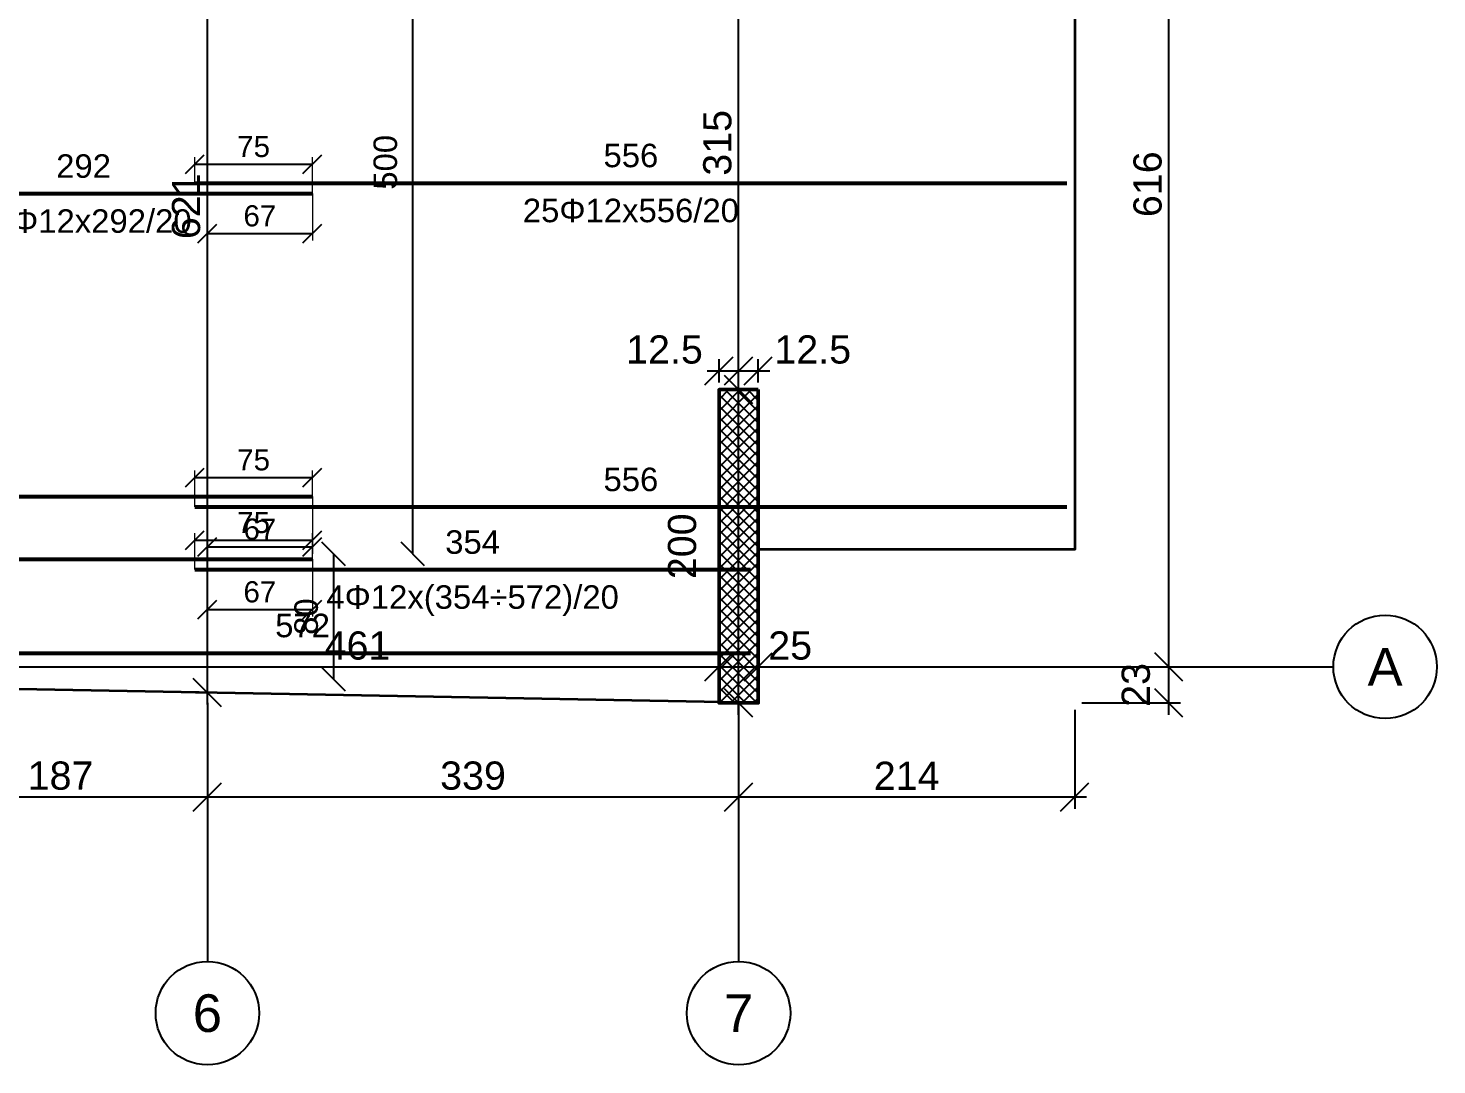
# Model space of a CAD drawing. Header units: millimetres. Extents: x -231 to 4719, y -2977 to 4533.
# Drawn here: x 901 to 1800, y -254 to 408 of the extents above; entities that cross this region are included whole.
import ezdxf
from ezdxf.enums import TextEntityAlignment as Align

# ---------------------------------------------------------------- set-up
doc = ezdxf.new("R2010")
doc.units = ezdxf.units.MM
for name, color, linetype in [('FW_AXIS', 7, 'Continuous'), ('FW_DIM', 7, 'Continuous'), ('FW_WALL_HATCH', 8, 'Continuous'), ('REB_BOT_MESH_X', 5, 'Continuous'), ('REB_BOT_MESH_X_AXDIM', 5, 'Continuous'), ('REB_BOT_MESH_X_LAP', 5, 'Continuous'), ('REB_BOT_MESH_X_RANGE', 5, 'Continuous'), ('REB_BOT_MESH_X_TEXT', 5, 'Continuous')]:
    doc.layers.add(name, color=color, linetype=linetype)
doc.layers.add('SLAB', color=3, linetype='Continuous', lineweight=35)
doc.layers.add('WALL', color=1, linetype='Continuous', lineweight=50)
doc.styles.add('REBAR_TXT', font='arial.ttf')
doc.styles.get("Standard").update_dxf_attribs({"font": 'arial.ttf'})
doc.dimstyles.new('FW_DIM', dxfattribs={"dimtxt": 18, "dimasz": 9, "dimexe": 7.5, "dimexo": 4.5, "dimgap": 4.5, "dimtad": 1, "dimdec": 0, "dimtxsty": 'Standard', "dimtsz": 9, "dimcen": 2.5, "dimdle": 7.5, "dimclrd": 256, "dimclre": 256, "dimclrt": 7, "dimazin": 3, "dimtfac": 1, "dimtmove": 2, "dimatfit": 3})
doc.dimstyles.new('REBAR LAP', dxfattribs={"dimtxt": 13.5, "dimasz": 2.5, "dimexe": 4.5, "dimexo": 0, "dimgap": 4.5, "dimtad": 1, "dimdec": 0, "dimtxsty": 'Standard', "dimtsz": 6, "dimcen": 2.5, "dimclrd": 6, "dimclre": 6, "dimclrt": 7, "dimazin": 3, "dimtfac": 1, "dimtmove": 2, "dimatfit": 3, "dimlwd": 25, "dimlwe": 18})
doc.dimstyles.new('REBAR M-200', dxfattribs={"dimtxt": 15, "dimasz": 15, "dimexe": 25, "dimexo": 12.5, "dimgap": 10, "dimtad": 1, "dimdec": 0, "dimtxsty": 'Standard', "dimblk": 'NONE', "dimcen": 50, "dimse1": 1, "dimse2": 1, "dimclrd": 6, "dimclre": 6, "dimclrt": 7, "dimazin": 3, "dimtfac": 1, "dimtmove": 2, "dimatfit": 3, "dimldrblk": 'NONE', "dimlwd": 53})
doc.dimstyles.new('REBAR RANGE', dxfattribs={"dimtxt": 15, "dimasz": 2.5, "dimexe": 0, "dimexo": 0, "dimgap": 10, "dimtad": 1, "dimdec": 0, "dimtxsty": 'Standard', "dimtsz": 7.5, "dimcen": 2.5, "dimse1": 1, "dimse2": 1, "dimclrd": 6, "dimclre": 6, "dimclrt": 7, "dimazin": 3, "dimtfac": 1, "dimtmove": 2, "dimatfit": 3, "dimlwd": 25})

# ---------------------------------------------------------------- blocks, each defined once
blk = doc.blocks.new('*D182')
at = {"color": 6, "lineweight": 53}
blk.add_line((790.5, 302.39), (1082.5, 302.39), dxfattribs=at)
at = {"layer": 'Defpoints'}
for p in [(790.5, 302.39), (790.5, 302.39), (1082.5, 302.39)]:
    blk.add_point(p, dxfattribs=at)
at = {"layer": 'REB_BOT_MESH_X', "color": 7, "insert": (936.5, 319.89), "char_height": 15, "attachment_point": 5}
blk.add_mtext('292', dxfattribs=at)
blk = doc.blocks.new('_NONE')
blk = doc.blocks.new('*D183')
at = {"color": 6, "lineweight": 53}
blk.add_line((1007.5, 309.14), (1564, 309.14), dxfattribs=at)
at = {"layer": 'Defpoints'}
for p in [(1007.5, 309.14), (1007.5, 309.14), (1564, 309.14)]:
    blk.add_point(p, dxfattribs=at)
at = {"layer": 'REB_BOT_MESH_X', "color": 7, "insert": (1285.75, 326.64), "char_height": 15, "attachment_point": 5}
blk.add_mtext('556', dxfattribs=at)
blk = doc.blocks.new('_OBLIQUE')
at = {"color": 0, "linetype": 'BYBLOCK'}
blk.add_line((-0.5, -0.5), (0.5, 0.5), dxfattribs=at)
blk = doc.blocks.new('*D188')
at = {"color": 6, "lineweight": 18}
for p, q in [((1007.5, 309.14), (1007.5, 325.64)), ((1082.5, 302.39), (1082.5, 325.64))]:
    blk.add_line(p, q, dxfattribs=at)
at = {"color": 6, "lineweight": 25}
blk.add_line((1007.5, 321.14), (1082.5, 321.14), dxfattribs=at)
at = {"layer": 'Defpoints'}
for p in [(1007.5, 321.14), (1007.5, 309.14), (1082.5, 302.39)]:
    blk.add_point(p, dxfattribs=at)
at = {"layer": 'REB_BOT_MESH_X_LAP', "color": 6, "xscale": 12, "yscale": 12}
for p in [(1007.5, 321.14), (1082.5, 321.14)]:
    blk.add_blockref('_OBLIQUE', p, dxfattribs=at)
at = {"layer": 'REB_BOT_MESH_X_LAP', "color": 7, "insert": (1045, 332.39), "char_height": 13.5, "attachment_point": 5}
blk.add_mtext('75', dxfattribs=at)
blk = doc.blocks.new('*D189')
at = {"color": 6, "lineweight": 18}
for p, q in [((1015.5, 302.39), (1015.5, 272.39)), ((1082.5, 302.39), (1082.5, 272.39))]:
    blk.add_line(p, q, dxfattribs=at)
at = {"color": 6, "lineweight": 25}
blk.add_line((1015.5, 276.89), (1082.5, 276.89), dxfattribs=at)
at = {"layer": 'Defpoints'}
for p in [(1015.5, 302.39), (1082.5, 302.39), (1015.5, 276.89)]:
    blk.add_point(p, dxfattribs=at)
at = {"layer": 'REB_BOT_MESH_X_AXDIM', "color": 6, "xscale": 12, "yscale": 12}
for p in [(1015.5, 276.89), (1082.5, 276.89)]:
    blk.add_blockref('_OBLIQUE', p, dxfattribs=at)
at = {"layer": 'REB_BOT_MESH_X_AXDIM', "color": 7, "insert": (1049, 288.14), "char_height": 13.5, "attachment_point": 5}
blk.add_mtext('67', dxfattribs=at)
blk = doc.blocks.new('*D213')
at = {"color": 6, "lineweight": 53}
blk.add_line((562.5, 69.14), (1082.5, 69.14), dxfattribs=at)
at = {"layer": 'Defpoints'}
for p in [(562.5, 69.14), (562.5, 69.14), (1082.5, 69.14)]:
    blk.add_point(p, dxfattribs=at)
at = {"layer": 'REB_BOT_MESH_X', "color": 7, "insert": (822.5, 86.64), "char_height": 15, "attachment_point": 5}
blk.add_mtext('520', dxfattribs=at)
blk = doc.blocks.new('*D214')
at = {"color": 6, "lineweight": 53}
blk.add_line((1007.5, 62.39), (1362, 62.39), dxfattribs=at)
at = {"layer": 'Defpoints'}
for p in [(1007.5, 62.39), (1007.5, 62.39), (1362, 62.39)]:
    blk.add_point(p, dxfattribs=at)
at = {"layer": 'REB_BOT_MESH_X', "color": 7, "insert": (1184.75, 79.89), "char_height": 15, "attachment_point": 5}
blk.add_mtext('354', dxfattribs=at)
blk = doc.blocks.new('*D217')
at = {"color": 6, "lineweight": 18}
for p, q in [((1007.5, 62.39), (1007.5, 85.64)), ((1082.5, 69.14), (1082.5, 85.64))]:
    blk.add_line(p, q, dxfattribs=at)
at = {"color": 6, "lineweight": 25}
blk.add_line((1007.5, 81.14), (1082.5, 81.14), dxfattribs=at)
at = {"layer": 'Defpoints'}
for p in [(1007.5, 81.14), (1082.5, 69.14), (1007.5, 62.39)]:
    blk.add_point(p, dxfattribs=at)
at = {"layer": 'REB_BOT_MESH_X_LAP', "color": 6, "xscale": 12, "yscale": 12}
for p in [(1007.5, 81.14), (1082.5, 81.14)]:
    blk.add_blockref('_OBLIQUE', p, dxfattribs=at)
at = {"layer": 'REB_BOT_MESH_X_LAP', "color": 7, "insert": (1045, 92.39), "char_height": 13.5, "attachment_point": 5}
blk.add_mtext('75', dxfattribs=at)
blk = doc.blocks.new('*D218')
at = {"color": 6, "lineweight": 18}
for p, q in [((1015.5, 69.14), (1015.5, 32.39)), ((1082.5, 69.14), (1082.5, 32.39))]:
    blk.add_line(p, q, dxfattribs=at)
at = {"color": 6, "lineweight": 25}
blk.add_line((1015.5, 36.89), (1082.5, 36.89), dxfattribs=at)
at = {"layer": 'Defpoints'}
for p in [(1015.5, 69.14), (1082.5, 69.14), (1015.5, 36.89)]:
    blk.add_point(p, dxfattribs=at)
at = {"layer": 'REB_BOT_MESH_X_AXDIM', "color": 6, "xscale": 12, "yscale": 12}
for p in [(1015.5, 36.89), (1082.5, 36.89)]:
    blk.add_blockref('_OBLIQUE', p, dxfattribs=at)
at = {"layer": 'REB_BOT_MESH_X_AXDIM', "color": 7, "insert": (1049, 48.14), "char_height": 13.5, "attachment_point": 5}
blk.add_mtext('67', dxfattribs=at)
blk = doc.blocks.new('*D234')
at = {"color": 6, "lineweight": 53}
blk.add_line((562.5, 109.14), (1082.5, 109.14), dxfattribs=at)
at = {"layer": 'Defpoints'}
for p in [(562.5, 109.14), (562.5, 109.14), (1082.5, 109.14)]:
    blk.add_point(p, dxfattribs=at)
at = {"layer": 'REB_BOT_MESH_X', "color": 7, "insert": (822.5, 126.64), "char_height": 15, "attachment_point": 5}
blk.add_mtext('520', dxfattribs=at)
blk = doc.blocks.new('*D235')
at = {"color": 6, "lineweight": 53}
blk.add_line((1007.5, 102.39), (1564, 102.39), dxfattribs=at)
at = {"layer": 'Defpoints'}
for p in [(1007.5, 102.39), (1007.5, 102.39), (1564, 102.39)]:
    blk.add_point(p, dxfattribs=at)
at = {"layer": 'REB_BOT_MESH_X', "color": 7, "insert": (1285.75, 119.89), "char_height": 15, "attachment_point": 5}
blk.add_mtext('556', dxfattribs=at)
blk = doc.blocks.new('*D238')
at = {"color": 6, "lineweight": 18}
for p, q in [((1007.5, 102.39), (1007.5, 125.64)), ((1082.5, 109.14), (1082.5, 125.64))]:
    blk.add_line(p, q, dxfattribs=at)
at = {"color": 6, "lineweight": 25}
blk.add_line((1007.5, 121.14), (1082.5, 121.14), dxfattribs=at)
at = {"layer": 'Defpoints'}
for p in [(1007.5, 121.14), (1082.5, 109.14), (1007.5, 102.39)]:
    blk.add_point(p, dxfattribs=at)
at = {"layer": 'REB_BOT_MESH_X_LAP', "color": 6, "xscale": 12, "yscale": 12}
for p in [(1007.5, 121.14), (1082.5, 121.14)]:
    blk.add_blockref('_OBLIQUE', p, dxfattribs=at)
at = {"layer": 'REB_BOT_MESH_X_LAP', "color": 7, "insert": (1045, 132.39), "char_height": 13.5, "attachment_point": 5}
blk.add_mtext('75', dxfattribs=at)
blk = doc.blocks.new('*D239')
at = {"color": 6, "lineweight": 18}
for p, q in [((1015.5, 109.14), (1015.5, 72.39)), ((1082.5, 109.14), (1082.5, 72.39))]:
    blk.add_line(p, q, dxfattribs=at)
at = {"color": 6, "lineweight": 25}
blk.add_line((1015.5, 76.89), (1082.5, 76.89), dxfattribs=at)
at = {"layer": 'Defpoints'}
for p in [(1015.5, 109.14), (1082.5, 109.14), (1015.5, 76.89)]:
    blk.add_point(p, dxfattribs=at)
at = {"layer": 'REB_BOT_MESH_X_AXDIM', "color": 6, "xscale": 12, "yscale": 12}
for p in [(1015.5, 76.89), (1082.5, 76.89)]:
    blk.add_blockref('_OBLIQUE', p, dxfattribs=at)
at = {"layer": 'REB_BOT_MESH_X_AXDIM', "color": 7, "insert": (1049, 88.14), "char_height": 13.5, "attachment_point": 5}
blk.add_mtext('67', dxfattribs=at)
blk = doc.blocks.new('*D241')
at = {"color": 6, "lineweight": 53}
blk.add_line((790.5, 9.14), (1362, 9.14), dxfattribs=at)
at = {"layer": 'Defpoints'}
for p in [(790.5, 9.14), (790.5, 9.14), (1362, 9.14)]:
    blk.add_point(p, dxfattribs=at)
at = {"layer": 'REB_BOT_MESH_X', "color": 7, "insert": (1076.25, 26.64), "char_height": 15, "attachment_point": 5}
blk.add_mtext('572', dxfattribs=at)
blk = doc.blocks.new('*D253')
at = {"color": 6, "lineweight": 25}
blk.add_line((1146.62, 72.39), (1146.62, 572.39), dxfattribs=at)
at = {"layer": 'Defpoints'}
for p in [(1146.62, 572.39), (1146.62, 72.39), (1146.62, 72.39)]:
    blk.add_point(p, dxfattribs=at)
at = {"layer": 'REB_BOT_MESH_X_RANGE', "color": 6, "xscale": 15, "yscale": 15, "rotation": 90}
for p in [(1146.62, 572.39), (1146.62, 72.39)]:
    blk.add_blockref('_OBLIQUE', p, dxfattribs=at)
at = {"layer": 'REB_BOT_MESH_X_RANGE', "color": 7, "insert": (1129.12, 322.39), "char_height": 15, "attachment_point": 5, "rotation": 90}
blk.add_mtext('500', dxfattribs=at)
blk = doc.blocks.new('*D264')
at = {"color": 6, "lineweight": 25}
blk.add_line((1096.12, -7.61), (1096.12, 72.39), dxfattribs=at)
at = {"layer": 'Defpoints'}
for p in [(1096.12, 72.39), (1096.12, -7.61), (1096.12, -7.61)]:
    blk.add_point(p, dxfattribs=at)
at = {"layer": 'REB_BOT_MESH_X_RANGE', "color": 6, "xscale": 15, "yscale": 15, "rotation": 90}
for p in [(1096.12, 72.39), (1096.12, -7.61)]:
    blk.add_blockref('_OBLIQUE', p, dxfattribs=at)
at = {"layer": 'REB_BOT_MESH_X_RANGE', "color": 7, "insert": (1078.62, 32.39), "char_height": 15, "attachment_point": 5, "rotation": 90}
blk.add_mtext('80', dxfattribs=at)
blk = doc.blocks.new('*D287')
for p, q in [((1334.5, 189.3), (1362, 189.3)), ((1342, 181.8), (1342, 196.8)), ((1354.5, 181.8), (1354.5, 196.8))]:
    blk.add_line(p, q)
at = {"layer": 'Defpoints'}
for p in [(1342, 189.3), (1342, 177.3), (1354.5, 177.3)]:
    blk.add_point(p, dxfattribs=at)
at = {"layer": 'FW_DIM', "xscale": 18, "yscale": 18}
for p in [(1342, 189.3), (1354.5, 189.3)]:
    blk.add_blockref('_OBLIQUE', p, dxfattribs=at)
at = {"layer": 'FW_DIM', "color": 7, "insert": (1307.2, 202.8), "char_height": 18, "attachment_point": 5}
blk.add_mtext('12.5', dxfattribs=at)
blk = doc.blocks.new('*D288')
for p, q in [((1347, 189.3), (1374.5, 189.3)), ((1354.5, 181.8), (1354.5, 196.8)), ((1367, 181.8), (1367, 196.8))]:
    blk.add_line(p, q)
at = {"layer": 'Defpoints'}
for p in [(1354.5, 189.3), (1354.5, 177.3), (1367, 177.3)]:
    blk.add_point(p, dxfattribs=at)
at = {"layer": 'FW_DIM', "xscale": 18, "yscale": 18}
for p in [(1354.5, 189.3), (1367, 189.3)]:
    blk.add_blockref('_OBLIQUE', p, dxfattribs=at)
at = {"layer": 'FW_DIM', "color": 7, "insert": (1401.8, 202.8), "char_height": 18, "attachment_point": 5}
blk.add_mtext('12.5', dxfattribs=at)
blk = doc.blocks.new('*D314')
for p, q in [((873.09, 0.34), (1349.5, 0.34)), ((880.59, 4.84), (880.59, 7.84)), ((1342, 4.84), (1342, 7.84))]:
    blk.add_line(p, q)
at = {"layer": 'Defpoints'}
for p in [(880.59, 0.34), (880.59, 0.34), (1342, 0.34)]:
    blk.add_point(p, dxfattribs=at)
at = {"layer": 'FW_DIM', "xscale": 18, "yscale": 18}
for p in [(880.59, 0.34), (1342, 0.34)]:
    blk.add_blockref('_OBLIQUE', p, dxfattribs=at)
at = {"layer": 'FW_DIM', "color": 7, "insert": (1111.3, 13.84), "char_height": 18, "attachment_point": 5}
blk.add_mtext('461', dxfattribs=at)
blk = doc.blocks.new('*D315')
for p, q in [((1334.5, 0.34), (1374.5, 0.34)), ((1342, 4.84), (1342, 7.84)), ((1367, 4.84), (1367, 7.84))]:
    blk.add_line(p, q)
at = {"layer": 'Defpoints'}
for p in [(1342, 0.34), (1342, 0.34), (1367, 0.34)]:
    blk.add_point(p, dxfattribs=at)
at = {"layer": 'FW_DIM', "xscale": 18, "yscale": 18}
for p in [(1342, 0.34), (1367, 0.34)]:
    blk.add_blockref('_OBLIQUE', p, dxfattribs=at)
at = {"layer": 'FW_DIM', "color": 7, "insert": (1387.4, 13.84), "char_height": 18, "attachment_point": 5}
blk.add_mtext('25', dxfattribs=at)
blk = doc.blocks.new('*D370')
for p, q in [((1015.5, -23.66), (1015.5, 612.3)), ((1011, 604.8), (1008, 604.8)), ((1011, -16.16), (1008, -16.16))]:
    blk.add_line(p, q)
at = {"layer": 'Defpoints'}
for p in [(1015.5, 604.8), (1015.5, -16.16), (1015.5, -16.16)]:
    blk.add_point(p, dxfattribs=at)
at = {"layer": 'FW_DIM', "xscale": 18, "yscale": 18, "rotation": 90}
for p in [(1015.5, 604.8), (1015.5, -16.16)]:
    blk.add_blockref('_OBLIQUE', p, dxfattribs=at)
at = {"layer": 'FW_DIM', "color": 7, "insert": (1002, 294.32), "char_height": 18, "attachment_point": 5, "rotation": 90}
blk.add_mtext('621', dxfattribs=at)
blk = doc.blocks.new('*D375')
for p, q in [((1354.5, -30.2), (1354.5, 184.8)), ((1350, 177.3), (1347, 177.3)), ((1350, -22.7), (1347, -22.7))]:
    blk.add_line(p, q)
at = {"layer": 'Defpoints'}
for p in [(1354.5, 177.3), (1354.5, -22.7), (1354.5, -22.7)]:
    blk.add_point(p, dxfattribs=at)
at = {"layer": 'FW_DIM', "xscale": 18, "yscale": 18, "rotation": 90}
for p in [(1354.5, 177.3), (1354.5, -22.7)]:
    blk.add_blockref('_OBLIQUE', p, dxfattribs=at)
at = {"layer": 'FW_DIM', "color": 7, "insert": (1318.5, 77.3), "char_height": 18, "attachment_point": 5, "rotation": 90}
blk.add_mtext('200', dxfattribs=at)
blk = doc.blocks.new('*D376')
for p, q in [((1354.5, 169.8), (1354.5, 499.83)), ((1350, 492.33), (1347, 492.33)), ((1350, 177.3), (1347, 177.3))]:
    blk.add_line(p, q)
at = {"layer": 'Defpoints'}
for p in [(1354.5, 492.33), (1354.5, 177.3), (1354.5, 177.3)]:
    blk.add_point(p, dxfattribs=at)
at = {"layer": 'FW_DIM', "xscale": 18, "yscale": 18, "rotation": 90}
for p in [(1354.5, 492.33), (1354.5, 177.3)]:
    blk.add_blockref('_OBLIQUE', p, dxfattribs=at)
at = {"layer": 'FW_DIM', "color": 7, "insert": (1341, 334.81), "char_height": 18, "attachment_point": 5, "rotation": 90}
blk.add_mtext('315', dxfattribs=at)
blk = doc.blocks.new('*D395')
for p, q in [((828.1, -27.2), (828.1, -90.2)), ((1015.5, -27.2), (1015.5, -90.2)), ((820.6, -82.7), (1023, -82.7))]:
    blk.add_line(p, q)
at = {"layer": 'Defpoints'}
for p in [(828.1, -22.7), (1015.5, -22.7), (828.1, -82.7)]:
    blk.add_point(p, dxfattribs=at)
at = {"layer": 'FW_DIM', "xscale": 18, "yscale": 18}
for p in [(828.1, -82.7), (1015.5, -82.7)]:
    blk.add_blockref('_OBLIQUE', p, dxfattribs=at)
at = {"layer": 'FW_DIM', "color": 7, "insert": (921.8, -69.2), "char_height": 18, "attachment_point": 5}
blk.add_mtext('187', dxfattribs=at)
blk = doc.blocks.new('*D396')
for p, q in [((1015.5, -27.2), (1015.5, -90.2)), ((1354.5, -27.2), (1354.5, -90.2)), ((1008, -82.7), (1362, -82.7))]:
    blk.add_line(p, q)
at = {"layer": 'Defpoints'}
for p in [(1015.5, -22.7), (1354.5, -22.7), (1015.5, -82.7)]:
    blk.add_point(p, dxfattribs=at)
at = {"layer": 'FW_DIM', "xscale": 18, "yscale": 18}
for p in [(1015.5, -82.7), (1354.5, -82.7)]:
    blk.add_blockref('_OBLIQUE', p, dxfattribs=at)
at = {"layer": 'FW_DIM', "color": 7, "insert": (1185, -69.2), "char_height": 18, "attachment_point": 5}
blk.add_mtext('339', dxfattribs=at)
blk = doc.blocks.new('*D397')
for p, q in [((1354.5, -27.2), (1354.5, -90.2)), ((1569, -27.2), (1569, -90.2)), ((1347, -82.7), (1576.5, -82.7))]:
    blk.add_line(p, q)
at = {"layer": 'Defpoints'}
for p in [(1354.5, -22.7), (1569, -22.7), (1354.5, -82.7)]:
    blk.add_point(p, dxfattribs=at)
at = {"layer": 'FW_DIM', "xscale": 18, "yscale": 18}
for p in [(1354.5, -82.7), (1569, -82.7)]:
    blk.add_blockref('_OBLIQUE', p, dxfattribs=at)
at = {"layer": 'FW_DIM', "color": 7, "insert": (1461.75, -69.2), "char_height": 18, "attachment_point": 5}
blk.add_mtext('214', dxfattribs=at)
blk = doc.blocks.new('*D407')
for p, q in [((1573.54, 0.3), (1636.54, 0.3)), ((1629.04, -30.2), (1629.04, 7.8)), ((1573.54, -22.7), (1636.54, -22.7))]:
    blk.add_line(p, q)
at = {"layer": 'Defpoints'}
for p in [(1569.04, 0.3), (1569.04, -22.7), (1629.04, -22.7)]:
    blk.add_point(p, dxfattribs=at)
at = {"layer": 'FW_DIM', "xscale": 18, "yscale": 18, "rotation": 90}
for p in [(1629.04, 0.3), (1629.04, -22.7)]:
    blk.add_blockref('_OBLIQUE', p, dxfattribs=at)
at = {"layer": 'FW_DIM', "color": 7, "insert": (1608.04, -11.2), "char_height": 18, "attachment_point": 5, "rotation": 90}
blk.add_mtext('23', dxfattribs=at)
blk = doc.blocks.new('*D408')
for p, q in [((1629.04, -7.2), (1629.04, 624)), ((1573.54, 616.5), (1636.54, 616.5)), ((1573.54, 0.3), (1636.54, 0.3))]:
    blk.add_line(p, q)
at = {"layer": 'Defpoints'}
for p in [(1569.04, 616.5), (1569.04, 0.3), (1629.04, 0.3)]:
    blk.add_point(p, dxfattribs=at)
at = {"layer": 'FW_DIM', "xscale": 18, "yscale": 18, "rotation": 90}
for p in [(1629.04, 616.5), (1629.04, 0.3)]:
    blk.add_blockref('_OBLIQUE', p, dxfattribs=at)
at = {"layer": 'FW_DIM', "color": 7, "insert": (1615.54, 308.4), "char_height": 18, "attachment_point": 5, "rotation": 90}
blk.add_mtext('616', dxfattribs=at)

msp = doc.modelspace()

# ---------------------------------------------------------------- hatches: boundary and pattern name
at = {"layer": 'FW_WALL_HATCH'}
h = msp.add_hatch(dxfattribs=at)
h.set_pattern_fill('ANSI37', scale=1.6)
h.paths.add_polyline_path([(1367, 177.3), (1367, -22.7), (1342, -22.7), (1342, 177.3), (1367, 177.3)])

# ---------------------------------------------------------------- linework, layer by layer
at = {"layer": 'FW_AXIS', "color": 8}
for p, q in [((1015.5, -22.7), (1015.5, 1567.29)), ((1354.5, -22.7), (1354.5, 1567.29)), ((0, 0.34), (1569.04, 0.34))]:
    msp.add_line(p, q, dxfattribs=at)
at = {"layer": 'FW_AXIS', "linetype": 'CONTINUOUS'}
for p, q in [((1569.04, 0.34), (1734.04, 0.34)), ((1015.5, -22.7), (1015.5, -187.7)), ((1354.5, -22.7), (1354.5, -187.7))]:
    msp.add_line(p, q, dxfattribs=at)
at = {"layer": 'FW_AXIS'}
for centre in [(1767.04, 0.34), (1015.5, -220.7), (1354.5, -220.7)]:
    msp.add_circle(centre, 33, dxfattribs=at)
at = {"layer": 'SLAB'}
msp.add_lwpolyline([(466.99, 1567.29), (1367, 1567.16), (1366.99, 1469.29), (1568.99, 1469.29), (1568.99, 965.31), (1367, 965.31), (1367, 579.33), (1569.04, 579.33), (1569.04, 75.3), (1367, 75.3), (1367, -22.7), (147, 0), (147, 97.95), (0, 97.95), (0, 864.29), (202.2, 864.29), (202.2, 902.97), (354.91, 1159.94), (265.01, 1159.94), (265.01, 1469.19), (466.99, 1469.19), (466.99, 1567.29)], dxfattribs=at)
at = {"layer": 'WALL'}
msp.add_lwpolyline([(1367, 177.3), (1342, 177.3), (1342, -22.7), (1367, -22.7)], close=True, dxfattribs=at)

# ---------------------------------------------------------------- texts
at = {"layer": 'FW_AXIS', "color": 7, "style": 'REBAR_TXT'}
for s, p in [('A', (1767.04, 0.34)), ('6', (1015.5, -220.7)), ('7', (1354.5, -220.7))]:
    msp.add_text(s, height=24, dxfattribs=at).set_placement(p, align=Align.MIDDLE_CENTER)
at = {"layer": 'REB_BOT_MESH_X_TEXT', "color": 7, "style": 'REBAR_TXT'}
for s, p in [('25Φ12x556/20', (1285.75, 299.14)), ('23Φ12x292/20', (936.5, 292.39)), ('4Φ12x(354÷572)/20', (1184.75, 52.39))]:
    msp.add_text(s, height=15, dxfattribs=at).set_placement(p, align=Align.TOP_CENTER)

# ---------------------------------------------------------------- dimensions: what is measured, and where the dimension line sits
at = {"layer": 'FW_DIM'}
for base, p1, p2, picture, middle in [((1629.04, 0.3), (1569.04, 0.3), (1569.04, 616.5), '*D408', (1615.54, 308.4)), ((1629.04, -22.7), (1569.04, -22.7), (1569.04, 0.3), '*D407', (1608.04, -11.2))]:
    dim = msp.add_linear_dim(base=base, p1=p1, p2=p2, angle=90, dimstyle='FW_DIM', dxfattribs=at)
    dim.commit()
    dim.dimension.update_dxf_attribs({"geometry": picture, "text_midpoint": middle})
for base, p1, p2, text, picture, middle in [((1015.5, -16.16), (1015.5, -16.16), (1015.5, 604.8), '621', '*D370', (1002, 294.32)), ((1354.5, 177.3), (1354.5, 177.3), (1354.5, 492.33), '315', '*D376', (1341, 334.81)), ((1354.5, -22.7), (1354.5, -22.7), (1354.5, 177.3), '200', '*D375', (1318.5, 77.3))]:
    dim = msp.add_linear_dim(base=base, p1=p1, p2=p2, angle=90, text=text, dimstyle='FW_DIM', override={"dimtmove": 2}, dxfattribs=at)
    dim.commit()
    dim.dimension.update_dxf_attribs({"geometry": picture, "text_midpoint": middle, "dimtype": 160})
for base, p1, p2, text, picture, middle in [((1342, 189.3), (1342, 177.3), (1354.5, 177.3), '12.5', '*D287', (1307.2, 202.8)), ((1354.5, 189.3), (1354.5, 177.3), (1367, 177.3), '12.5', '*D288', (1401.8, 202.8)), ((880.59, 0.34), (880.59, 0.34), (1342, 0.34), '461', '*D314', (1111.3, 13.84)), ((1342, 0.34), (1342, 0.34), (1367, 0.34), '25', '*D315', (1387.4, 13.84))]:
    dim = msp.add_linear_dim(base=base, p1=p1, p2=p2, text=text, dimstyle='FW_DIM', override={"dimtmove": 2}, dxfattribs=at)
    dim.commit()
    dim.dimension.update_dxf_attribs({"geometry": picture, "text_midpoint": middle, "dimtype": 160})
for base, p1, p2, picture, middle in [((828.1, -82.7), (828.1, -22.7), (1015.5, -22.7), '*D395', (921.8, -69.2)), ((1015.5, -82.7), (1015.5, -22.7), (1354.5, -22.7), '*D396', (1185, -69.2)), ((1354.5, -82.70135649), (1354.5, -22.70135649), (1569, -22.70135649), '*D397', (1461.75, -69.20135649))]:
    dim = msp.add_linear_dim(base=base, p1=p1, p2=p2, dimstyle='FW_DIM', dxfattribs=at)
    dim.commit()
    dim.dimension.update_dxf_attribs({"geometry": picture, "text_midpoint": middle})
at = {"layer": 'REB_BOT_MESH_X'}
for base, p1, p2, picture, middle in [((1007.5, 309.14254739), (1007.5, 309.14254739), (1564, 309.14254739), '*D183', (1285.75, 326.64254739)), ((790.5, 302.39), (790.5, 302.39), (1082.5, 302.39), '*D182', (936.5, 319.89)), ((562.5, 109.14), (562.5, 109.14), (1082.5, 109.14), '*D234', (822.5, 126.64)), ((1007.5, 102.39254739), (1007.5, 102.39254739), (1564, 102.39254739), '*D235', (1285.75, 119.89254739)), ((562.5, 69.14), (562.5, 69.14), (1082.5, 69.14), '*D213', (822.5, 86.64)), ((1007.5, 62.39254739), (1007.5, 62.39254739), (1362, 62.39254739), '*D214', (1184.75, 79.89254739)), ((790.5, 9.14254739), (790.5, 9.14254739), (1362, 9.14254739), '*D241', (1076.25, 26.64254739))]:
    dim = msp.add_linear_dim(base=base, p1=p1, p2=p2, dimstyle='REBAR M-200', dxfattribs=at)
    dim.commit()
    dim.dimension.update_dxf_attribs({"geometry": picture, "text_midpoint": middle})
at = {"layer": 'REB_BOT_MESH_X_AXDIM'}
for base, p1, p2, picture, middle in [((1015.5, 276.89), (1015.5, 302.39), (1082.5, 302.39), '*D189', (1049, 288.14)), ((1015.5, 76.89), (1015.5, 109.14), (1082.5, 109.14), '*D239', (1049, 88.14)), ((1015.5, 36.89), (1015.5, 69.14), (1082.5, 69.14), '*D218', (1049, 48.14))]:
    dim = msp.add_linear_dim(base=base, p1=p1, p2=p2, dimstyle='REBAR LAP', dxfattribs=at)
    dim.commit()
    dim.dimension.update_dxf_attribs({"geometry": picture, "text_midpoint": middle})
at = {"layer": 'REB_BOT_MESH_X_LAP'}
for base, p1, p2, picture, middle in [((1007.5, 321.14), (1007.5, 309.14), (1082.5, 302.39), '*D188', (1045, 332.39)), ((1007.5, 121.14), (1007.5, 102.39), (1082.5, 109.14), '*D238', (1045, 132.39)), ((1007.5, 81.14), (1007.5, 62.39), (1082.5, 69.14), '*D217', (1045, 92.39))]:
    dim = msp.add_linear_dim(base=base, p1=p1, p2=p2, dimstyle='REBAR LAP', dxfattribs=at)
    dim.commit()
    dim.dimension.update_dxf_attribs({"geometry": picture, "text_midpoint": middle})
at = {"layer": 'REB_BOT_MESH_X_RANGE'}
for base, p1, p2, picture, middle in [((1146.62, 72.39), (1146.62, 72.39), (1146.62, 572.39), '*D253', (1129.12, 322.39)), ((1096.12, -7.61), (1096.12, -7.61), (1096.12, 72.39), '*D264', (1078.62, 32.39))]:
    dim = msp.add_linear_dim(base=base, p1=p1, p2=p2, angle=90, dimstyle='REBAR RANGE', dxfattribs=at)
    dim.commit()
    dim.dimension.update_dxf_attribs({"geometry": picture, "text_midpoint": middle})

doc.saveas('drawing.dxf')
